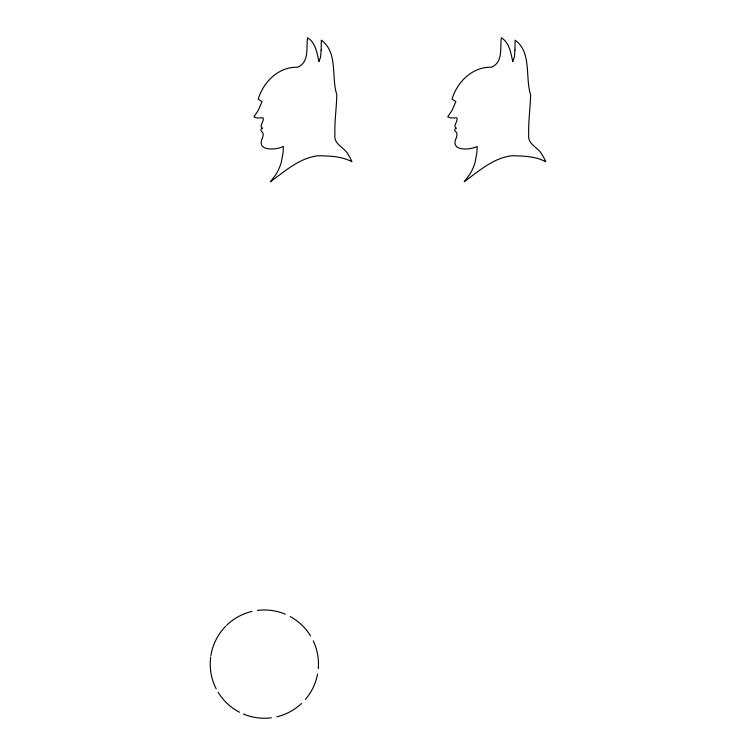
<?xml version="1.0" encoding="UTF-8"?>
<svg xmlns="http://www.w3.org/2000/svg" width="756" height="756" viewBox="0 0 756 756"><rect width="100%" height="100%" fill="white"/><g stroke="black" fill="none" stroke-linecap="round" stroke-linejoin="round"><path stroke-width="1.13" d="M317.567 674.05A54.139 54.139 0 0 1 305.396 699.423M301.568 703.43A54.139 54.139 0 0 1 276.8 716.801M271.347 717.794A54.139 54.139 0 0 1 243.451 714.051M239.576 712.246A54.139 54.139 0 0 1 218.097 692.231M216.207 688.848A54.139 54.139 0 0 1 210.697 656.926M210.915 655.452A54.139 54.139 0 0 1 225.713 626.204M226.668 625.25A54.139 54.139 0 0 1 251.918 611.424M257.361 610.432A54.139 54.139 0 0 1 285.258 614.174M290.257 616.575A54.139 54.139 0 0 1 310.621 635.994M313.249 640.871A54.139 54.139 0 0 1 318.304 668.559M321.149 49.99L320.572 57.031L318.985 61.595C317 53.241 315.63 42.402 307.503 37.8C306.199 47.789 309.431 62.55 297.514 67.246C278.69 66.66 263.22 81.95 258.25 99.197L262.077 101.521L258.24 110.395L253.931 116.83L256.747 117.955L263.079 117.832C264.581 121.593 258.391 126.148 262.578 128.312C261.226 128.444 260.376 130.051 261.245 131.166C264.553 132.914 262.88 137.214 261.67 139.851C257.853 151.701 276.961 149.839 283.377 146.447L283.15 152.249L281.241 162.531A47.741 47.741 0 0 1 275.524 175.052L270.402 181.724C284.946 171.225 299.499 157.957 317.983 155.764C329.37 155.934 341.712 156.218 351.927 161.756A35.116 35.116 0 0 0 348.469 155.112C344.982 147.439 333.358 144.538 334.927 134.71C334.388 121.3 336.6 108.013 336.779 94.642C331.119 76.904 338.206 52.457 321.309 40.125L321.149 49.99M514.949 49.99L514.373 57.031L512.785 61.595C510.81 53.241 509.44 42.402 501.313 37.8C500 47.789 503.241 62.55 491.324 67.246C472.5 66.66 457.03 81.95 452.06 99.197L455.887 101.521L452.041 110.395L447.732 116.83L450.557 117.955L456.889 117.832C458.391 121.593 452.201 126.148 456.388 128.312C455.036 128.444 454.176 130.051 455.055 131.166C458.353 132.914 456.69 137.214 455.481 139.851C451.663 151.701 470.771 149.839 477.187 146.447L476.951 152.249L475.051 162.531A47.741 47.741 0 0 1 469.325 175.052L464.203 181.724C478.756 171.225 493.299 157.957 511.793 155.764C523.18 155.934 535.513 156.218 545.737 161.756A35.116 35.116 0 0 0 542.279 155.112C538.782 147.439 527.168 144.538 528.737 134.71C528.198 121.3 530.4 108.013 530.589 94.642C524.929 76.904 532.007 52.457 515.12 40.125L514.949 49.99"/></g></svg>
